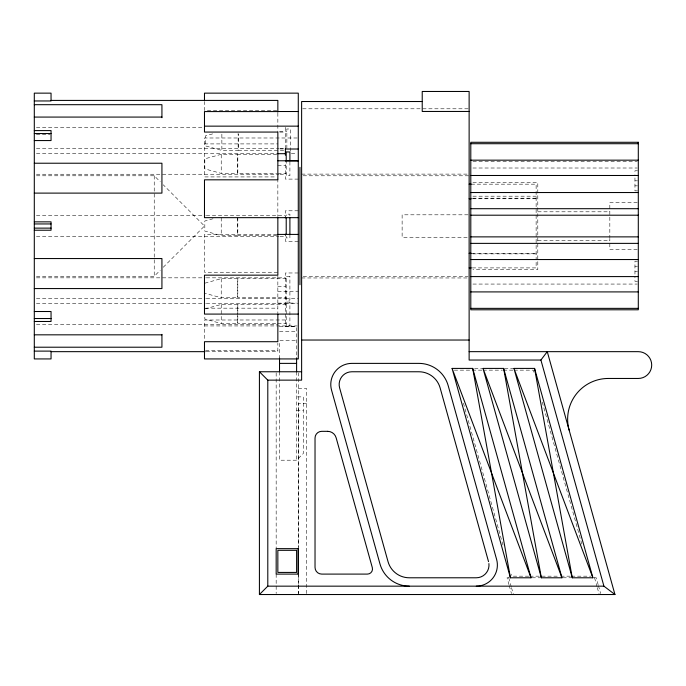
<?xml version="1.0" encoding="UTF-8"?>
<svg xmlns="http://www.w3.org/2000/svg" width="686" height="686" viewBox="0 0 686 686"><rect width="100%" height="100%" fill="white"/><g stroke="black" fill="none" stroke-linecap="round" stroke-linejoin="round"><path stroke-width="0.51" stroke-dasharray="3.43 2.57" d="M298.281 594.53L298.281 575.331M36.444 276.286L154.23 276.286L160.232 270.284M163.225 267.283L204.479 226.037L163.225 184.791M279.519 371.761L279.519 460.203L296.601 460.203L303.306 453.497L303.306 396.885L296.601 396.885M212.634 133.873L205.457 135.854L205.457 145.904L221.87 150.431L238.119 150.431L238.119 133.333M221.226 154.307L204.814 158.835L204.814 168.885L221.226 173.404L237.476 173.404L237.476 154.307L221.226 154.307L221.226 173.404M213.02 218.748L204.814 221.012L204.814 231.062L221.226 235.581L237.476 235.581L237.476 217.771M204.814 283.189L221.226 278.67L237.476 278.67L237.476 297.767L221.226 297.767L204.814 293.239M204.814 308.949L221.226 304.43L237.476 304.43L237.476 323.518L221.226 323.518L204.814 318.999L204.814 315.277M302.697 108.791L469.13 108.791M276.784 110.369L204.479 110.369L204.479 101.519M36.435 127.716L203.073 127.716M279.494 131.335L286.859 131.335M279.725 132.098L285.385 132.098M36.392 134.636L50.001 134.636M297.21 137.989L204.479 137.989L204.479 176.919L276.784 176.919M204.479 143.906L277.847 143.906M36.435 148.485L278.97 148.485M280.042 148.485L284.313 148.485M279.888 148.931L283.97 148.931M283.704 150.431L238.454 150.431L238.454 134.13M291.336 153.347L296.292 153.347M36.435 153.475L276.775 153.475M276.75 154.307L237.81 154.307L237.81 173.404L276.75 173.404M472.937 161.321L637.234 161.321M277.847 165.54L285.385 165.54M472.937 168.01L637.234 168.01M637.466 170.763L634.953 170.763L634.953 173.781M277.796 173.404L286.216 173.404M301.626 174.115L468.058 174.115M36.435 174.244L278.97 174.244M280.042 174.244L285.385 174.244M36.444 175.787L154.23 175.787L160.232 181.79M303.169 175.787L469.13 175.787M298.281 179.097L285.385 179.097L285.385 160.85M634.953 180.812L637.466 180.812M472.928 182.485L537.798 182.485L537.798 269.589L472.928 269.589M471.256 184.165L536.126 184.165L536.126 259.651M634.953 185.837L637.466 185.837M637.466 190.862L634.953 190.862L634.953 174.784M472.928 196.187L537.798 196.187M472.928 198.203L537.798 198.203M472.32 198.769L536.126 198.769M637.243 202.584L609.828 202.584L609.828 237.759M298.281 210.791L285.385 210.791L285.385 218.414M537.798 211.803L609.828 211.803M468.066 214.812L402.125 214.812L402.125 237.262L468.066 237.262M36.435 215.653L205.251 215.653M206.315 215.653L285.385 215.653M276.964 234.415L204.479 234.415L204.479 272.248L277.847 272.248M276.75 235.581L237.81 235.581L237.81 217.771M36.435 236.421L278.97 236.421M280.042 236.421L285.385 236.421M537.798 240.272L609.828 240.272M298.281 241.283L285.385 241.283L285.385 233.66M637.243 249.49L609.828 249.49L609.828 238.368M471.256 253.305L536.126 253.305M472.928 253.871L537.798 253.871M637.466 261.212L634.953 261.212L634.953 275.283M634.953 266.237L637.466 266.237M472.32 267.909L536.126 267.909L536.126 261.572M634.953 271.262L637.466 271.262M298.281 272.977L285.385 272.977L285.385 326.596L296.292 326.596M303.169 276.286L468.058 276.286M36.435 277.83L205.251 277.83M206.315 277.83L285.385 277.83M301.626 277.959L468.058 277.959M286.216 278.67L237.81 278.67L237.81 297.767L286.216 297.767M637.466 281.311L634.953 281.311L634.953 276.286M472.937 284.064L637.234 284.064M277.847 286.534L285.385 286.534M277.847 291.301L298.281 291.224M277.847 298.384L285.385 298.384M36.435 298.599L205.208 298.599M206.272 298.599L277.847 298.599M285.385 298.736L298.281 298.736M277.847 303.143L296.292 303.066M285.385 303.461L298.281 303.461M36.435 303.589L205.251 303.589M206.315 303.589L285.385 303.589M286.216 304.43L237.81 304.43L237.81 323.518L276.75 323.518M205.543 308.168L277.847 308.168M285.385 319.976L204.479 320.01L204.479 340.505M277.796 323.518L286.216 323.518M36.435 324.358L277.847 324.358M204.479 325.927L297.21 325.927M279.519 326.708L296.601 326.708L296.601 358.066M279.519 331.732L296.601 331.732M279.888 340.556L296.232 340.556M205.543 350.555L277.847 350.555M206.169 351.661L277.847 351.661L277.847 343.171M474.575 368.408L482.069 368.408M504.562 368.408L513.137 368.408M454.243 370.148L471.351 370.148M472.414 370.148L482.044 370.148M483.107 370.148L502.358 370.148M503.421 370.148L513.051 370.148M514.114 370.148L533.365 370.148L534.222 373.235M298.29 388.508L306.651 388.508L306.651 594.53M306.651 403.582L298.29 403.582L298.281 547.6L298.281 372.824M296.601 410.288L303.306 410.288M528.752 576.171L511.645 576.171L511.07 574.113M529.824 576.171L559.759 576.171M560.831 576.171L570.452 576.171M571.524 576.171L590.766 576.171M509.192 577.784L507.065 577.784L508.986 584.678M532.053 577.784L540.525 577.784M562.897 577.784L571.472 577.784M594.119 577.784L596.237 577.784L598.158 584.678M598.441 585.664L600.636 593.553M594.565 577.784L597.034 586.65M597.309 587.636L599.23 594.53M542.257 402.082L581.865 544.238M463.427 403.111L503.035 545.267M508.746 577.784L511.216 586.65M511.49 587.636L513.411 594.53M509.261 585.664L511.456 593.553M298.281 575.125L298.281 584.318M298.281 585.338L298.281 593.51M296.601 371.761L296.601 460.203M290.538 151.177L290.538 128.985L286.859 128.985L286.859 151.177M289.904 161.802L289.904 175.745L286.216 175.745L286.216 160.781M289.904 215.738L289.904 214.143L286.216 214.143L286.216 215.738M289.904 234.449L289.904 237.931L286.216 237.931L286.216 236.336M285.385 127.322L285.385 147.824M279.519 343.317L279.519 358.066M277.847 113.001L277.847 132.098M277.847 178.712L277.847 216.596M277.847 275.729L277.847 313.193M276.166 372.824L276.166 548.637M276.166 574.096L276.166 593.51M221.87 134.13L221.87 150.431M221.226 217.771L221.226 235.581M221.226 278.67L221.226 297.767M221.226 304.43L221.226 323.518M154.23 175.787L154.23 276.286M289.904 276.329L286.216 276.329L286.216 300.108L289.904 300.108L289.904 276.329M289.904 302.08L286.216 302.08L286.216 325.867L289.904 325.867L289.904 302.08"/><path stroke-width="1.03" d="M298.281 574.268L298.281 548.663L276.166 548.637L276.166 574.096L298.281 574.096L298.281 548.637M614.948 594.53L603.92 586.161L540.911 360.039L547.274 351.661L614.948 594.53L259.419 594.53L259.419 371.761L301.626 371.761M259.419 594.53L267.797 586.161L603.92 586.161M51.047 100.413L277.847 100.413L277.847 112.067M34.3 100.962L51.047 100.962L51.047 93.142L34.3 93.142L34.3 358.932L51.047 358.932L51.047 351.112L34.3 351.112M422.224 101.519L301.626 101.519L301.626 380.138L267.797 380.138L259.419 371.761M34.3 104.692L161.93 104.692L161.93 117.7M277.847 111.518L298.281 111.518M469.13 111.458L422.224 111.458L422.224 91.47L469.13 91.47L469.13 360.039L540.911 360.039M277.847 111.569L204.479 111.569L204.479 132.064L277.847 132.064L277.847 179.826L204.479 179.826L204.479 217.659L298.281 217.659M34.3 117.074L161.93 117.074M204.479 126.147L298.281 126.147M34.3 130.589L51.047 130.589L51.047 140.561L34.3 140.561M34.3 133.547L51.047 133.547M470.802 143.717L638.297 143.717M285.385 149.008L298.281 149.008M277.847 153.69L285.385 153.69M470.802 160.164L638.297 160.164M277.847 160.781L298.281 160.781M285.385 160.85L298.281 160.85M34.3 163.225L161.93 163.225L161.93 193.109L34.3 193.109M470.802 175.487L638.297 175.487M469.13 184.165L471.256 184.165M470.802 192.534L638.297 192.534M469.13 198.769L471.256 198.769M470.802 208.698L638.297 208.698M470.802 215.198L638.297 215.198M34.3 221.852L51.047 221.852L51.047 230.222L34.3 230.222M34.3 223.945L51.047 223.945M34.3 228.129L51.047 228.129M277.847 234.415L298.281 234.415M470.802 236.876L638.297 236.876M470.802 243.376L638.297 243.376M469.13 253.305L471.256 253.305M34.3 258.553L161.93 258.553L161.93 288.566L34.3 288.566M470.802 259.54L638.297 259.54M469.13 267.909L471.256 267.909M470.802 276.587L638.297 276.587M470.802 291.91L638.297 291.91M470.802 308.357L638.297 308.357M34.3 311.513L51.047 311.513L51.047 321.485L34.3 321.485M298.281 314.085L204.479 314.085L204.479 275.155L277.847 275.155L277.847 217.659M34.3 318.527L51.047 318.527M34.3 334.828L161.93 334.828M301.626 340.033L469.13 340.033M34.3 347.21L161.93 347.21L161.93 334.374M51.047 351.661L205.097 351.661M469.13 351.661L638.297 351.661A13.403 13.403 0 0 1 651.7 365.063A13.403 13.403 0 0 1 638.297 378.458L608.345 378.458A40.706 40.706 0 0 0 569.131 430.096M279.519 363.383L296.601 363.383M452.083 368.408L472.697 368.408L531.033 577.784L510.418 577.784L452.083 368.408L531.033 577.784M483.013 368.408L503.627 368.408L561.963 577.784L541.348 577.784L483.013 368.408L561.963 577.784M513.934 368.408L534.557 368.408L592.893 577.784L572.27 577.784L513.934 368.408L592.893 577.784M488.535 561.645L440.12 387.899A22.055 22.055 0 0 0 418.88 371.761L351.875 371.761A12.717 12.717 0 0 0 339.621 387.899L388.036 561.645A22.055 22.055 0 0 0 409.276 577.784L476.281 577.784A12.717 12.717 0 0 0 488.912 563.566M534.557 368.408L572.27 577.784M503.627 368.408L541.348 577.784M472.697 368.408L510.418 577.784M299.954 167.341L299.954 284.733M296.601 358.066L296.601 371.761M289.904 160.781L289.904 151.966L286.216 151.966L286.216 160.781M289.904 217.625L289.904 234.449M286.216 217.625L286.216 234.449M285.385 148.613L285.385 155.182M285.385 217.042L285.385 217.659M285.385 234.415L285.385 235.032M279.519 358.066L279.519 371.761M277.847 314.179L277.847 341.705L204.479 341.705L204.479 358.932L298.281 358.932L298.281 93.142L204.479 93.142L204.479 100.465M267.797 380.138L267.797 586.161M476.281 586.161A21.095 21.095 0 0 0 496.604 559.399L448.19 385.652A30.433 30.433 0 0 0 418.88 363.383L351.875 363.383A21.095 21.095 0 0 0 331.552 390.145L379.967 563.901A30.433 30.433 0 0 0 409.276 586.161M638.297 142.285L470.802 142.285L470.802 309.789L638.297 309.789L638.297 142.285M327.642 431.331L321.725 431.331A6.697 6.697 0 0 0 315.028 438.037L315.028 567.399A6.697 6.697 0 0 0 321.725 574.096L367.413 574.096A5.085 5.085 0 0 0 372.318 567.648L336.14 437.788A8.824 8.824 0 0 0 327.642 431.331M296.601 550.318L277.847 550.318L277.847 572.424L296.601 572.424L296.601 550.318"/></g></svg>
